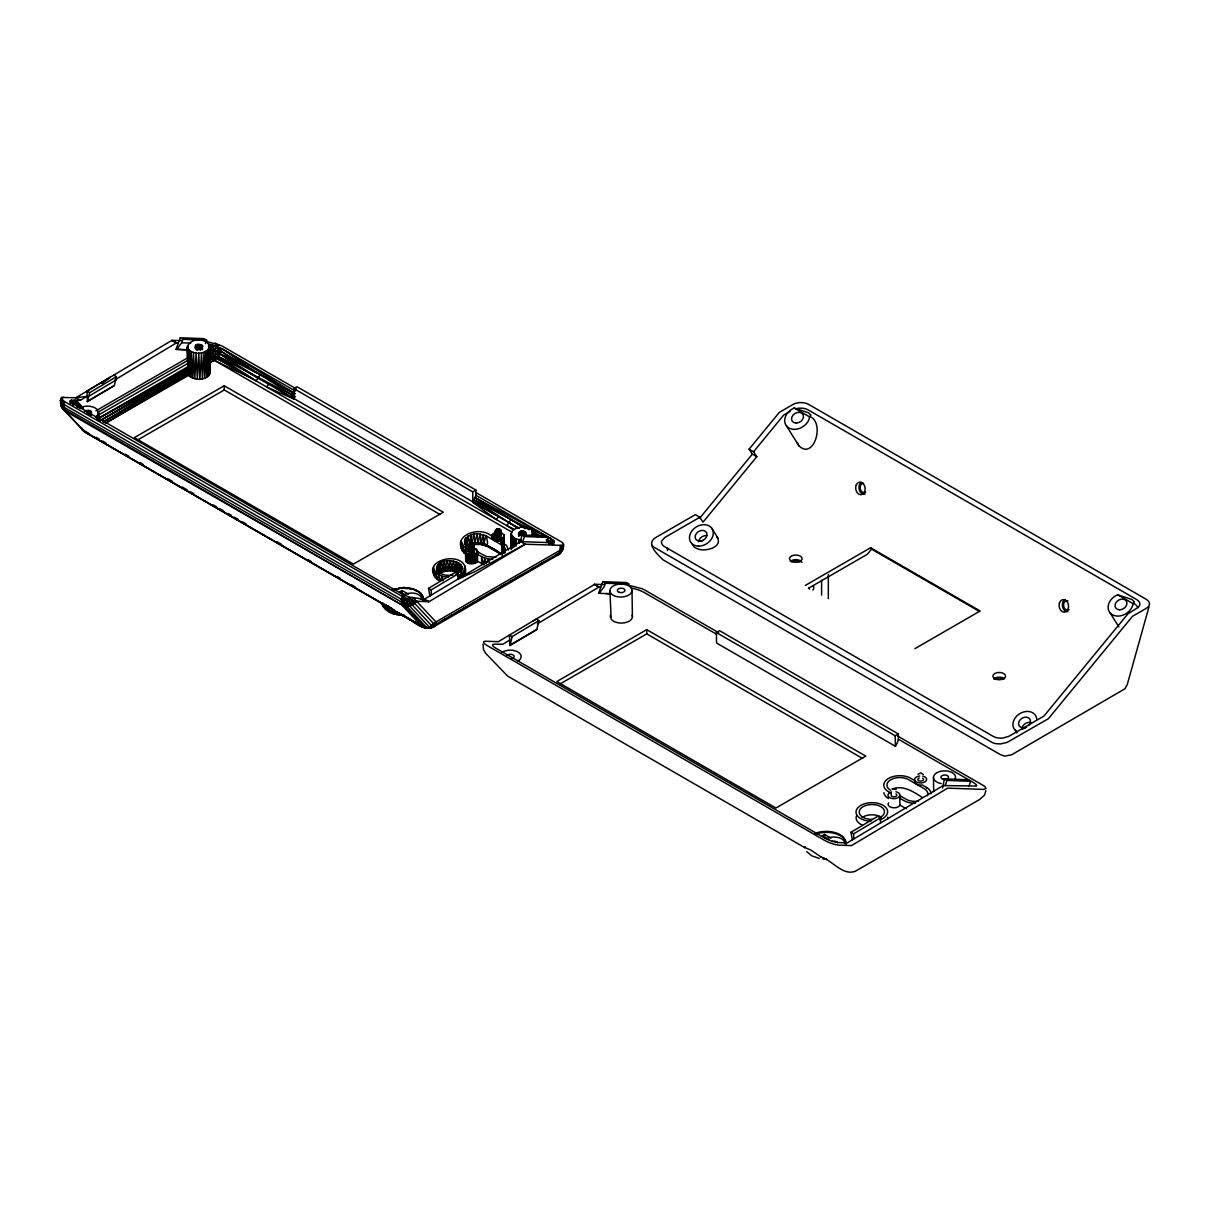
<?xml version="1.0" encoding="UTF-8"?>
<svg xmlns="http://www.w3.org/2000/svg" width="1210" height="1210" viewBox="0 0 1210 1210"><rect width="100%" height="100%" fill="white"/><g stroke="black" fill="none" stroke-linecap="round" stroke-linejoin="round"><path stroke-width="1.5" d="M471.552 544.591C463.248 547.827 474.864 560.578 474.26 547.177C468.966 535.758 463.853 564.026 470.524 544.712C474.774 543.986 470.009 547.888 470.645 544.878C472.808 543.698 474.154 546.708 471.446 546.617C466.863 545.649 473.352 537.376 470.766 534.684L477.088 533.625L486.027 535.712L503.693 546.255L505.387 549.96L504.948 551.881M473.881 545.922L471.598 544.606L474.169 546.708L474.32 551.17L473.034 545.014M499.08 529.889L500.774 531.432L500.925 535.924C504.041 527.106 492.546 527.575 495.435 535.97C501.575 541.853 503.693 527.273 497.023 529.118C495.056 531.145 496.357 529.133 498.202 529.027C502.891 528.467 500.426 542.519 500.819 530.615C498.051 525.73 499.473 533.988 496.72 529.299M500.653 530.691C500.305 541.656 503.239 527.741 497.673 529.965C492.909 528.952 493.877 546.179 496.357 529.436M189.304 350.371L189.199 375.887C194.78 380.742 207.606 380.893 209.92 372.695L209.527 346.71C207.424 337.424 188.76 337.756 187.444 347.346L187.868 373.255L189.199 375.887L187.444 347.346L187.868 373.255L103.334 421.927L188.17 374.329L188.049 348.934C193.161 355.044 206.698 354.908 209.527 346.71L209.663 374.162L209.088 348.329L208.816 375.554L207.984 349.841L207.878 376.476L206.29 351.142L204.687 378.201L204.097 352.155L202.373 378.836L201.556 352.836L199.877 379.138L198.803 353.108L197.336 379.093L196.05 352.987L194.855 378.73L193.434 352.458L192.814 378.125L191.15 351.565L191.029 377.293L189.304 350.371L189.834 376.461M89.737 414.319L89.721 410.644L89.858 414.395L91.491 411.99L91.219 415.166L91.113 411.445L89.721 410.644L85.925 410.689L84.171 412.05M196.746 349.917L196.776 344.578C213.278 344.593 189.32 354.137 196.776 344.578L196.958 349.841M201.934 349.13L201.964 345.349L202.025 348.888M520.33 534.956L520.345 531.402C523.9 529.148 528.921 534.623 523.234 535.455M525.503 535.939L525.533 532.158L525.594 535.697M475.515 492.319L560.306 541.278C566.235 543.547 562.983 551.972 558.899 554.483L432.862 627.324C420.006 632.195 409.782 616.253 398.514 613.077L388.425 606.18L382.39 603.608L85.199 432.197L63.207 409.419L61.06 405.713L60.515 400.344L61.967 397.455L75.822 397.772L87.029 396.32L80.299 400.344L70.483 400.525L70.377 403.716M436.825 571.982C432.076 552.305 477.829 561.773 455.792 574.342M471.129 546.118L471.477 552.879C469.858 550.943 470.614 542.307 474.108 546.315M474.26 547.177L474.229 551.609L474.063 547.117L471.991 545.453L473.791 547.495L473.942 552.017L473.881 545.907M483.002 644.264L483.546 649.634L485.694 653.339L507.686 676.118L804.302 847.348L805.24 846.728M497.552 530.373L498.187 537.195L497.96 530.04L496.765 536.983C494.587 532.566 498.807 529.193 496.75 529.193M197.638 349.675L197.699 344.351L197.865 349.63M503.965 541.959L504.026 534.699L500.199 532.188M521.223 534.714L521.268 531.16L521.389 534.684M516.11 544.515L516.171 539.01C498.55 528.982 536.151 519.271 533.096 536.317M524.883 535.183L524.928 531.704L525.004 535.243M198.606 349.569L198.667 344.26L198.848 349.554M522.206 534.608L522.251 531.084L522.357 534.608M532.355 534.699L532.4 531.069L532.476 534.835M199.574 349.599L199.65 344.336L199.816 349.63M200.497 349.796L200.573 344.548L200.709 349.856M448.547 577.231L442.179 576.353L439.926 581.254C412.262 560.018 472.278 546.164 465.033 575.506L465.154 568.14L465.033 575.506M468.588 547.343L470.796 548.795L470.735 552.819C471.567 532.823 464.458 561.833 470.433 544.999M492.606 537.482L493.423 533.413L495.782 532.309L498.913 533.065L500.97 531.492M497.492 533.111L497.446 537.134L496.826 532.975M523.174 534.654L523.219 531.145L523.325 534.684M524.096 534.85L524.142 531.356L524.233 534.896M90.447 414.652L90.508 410.992M97.148 419.598L97.208 415.862C102.593 406.469 85.199 403.762 79.573 408.345M465.911 547.722L463.687 552.894L463.4 545.831L462.129 550.913L461.827 543.608L461.433 548.78L461.282 541.203L463.4 545.831L465.911 547.722L466.016 554.603C447.473 536.832 479.735 524.111 492.394 536.756L492.228 535.032L492.198 537.679L492.651 534.185C489.748 539.085 495.782 542.05 499.775 541.021L506.43 545.302L508.548 549.93M555.753 555.178L558.899 554.483L560.321 550.111L562.272 549.219L563.179 545.029L560.593 553.121L557.25 555.511L563.089 548.75L563.527 544.485L562.257 548.538L560.321 550.111L435.933 621.925L428.158 627.778L422.744 627.082L397.061 612.063C392.101 614.831 380.439 605.786 382.708 603.941C385.037 612.941 396.139 615.119 404.185 615.179L398.846 614.846L398.514 613.077L385.461 608.675L382.012 603.548L84.156 431.41L61.952 407.452L60.515 400.344L61.196 397.863L63.706 397.319M98.222 419.567L98.312 414.274L98.479 419.431M464.791 543.819L464.882 539.252L470.766 534.684L471.824 544.455L485.225 544.5L472.187 543.608L466.349 546.617C477.118 536.786 492.546 548.448 501.878 554.21M470.841 546.058L469.571 547.933L469.465 552.41C467.589 546.557 470.735 545.801 470.327 544.803L470.524 544.712M470.115 548.659L470.055 552.667L469.525 548.433M497.234 529.027C493.423 529.572 496.024 539.947 495.48 532.264M496.236 532.748L496.176 536.726C492.425 535.122 498.868 528.83 496.372 530.161M512.178 547.374L512.359 536.68L512.647 547.933M468.799 546.512L469.571 547.933L474.834 548.266L477.315 550.384L477.451 561.198L474.834 563.331L468.693 563.452L465.714 561.122L465.941 549.869L469.072 547.994L469.011 552.062L468.739 547.752M470.13 544.016L477.905 543.411L487.282 546.179L481.293 544.137L474.532 543.94L481.293 544.137L487.736 546.088L481.051 544.001L483.41 534.548L483.879 544.47L488.235 545.831L481.444 543.955L472.127 544.001L469.798 544.984L470.645 544.878M503.178 543.804L504.026 534.699L504.298 545.241L504.162 535.576L504.252 544.5L503.935 543.789M477.224 552.138L476.967 561.954L477.224 552.138L477.451 561.198L483.955 564.722L484.832 558.203L477.345 554.331L477.466 551.261L477.345 554.331M492.455 538.722L492.183 535.924L492.319 538.42L492.515 536.771L496.856 538.979L503.33 537.27L503.526 544.787M499.775 541.021L499.836 538.904L498.52 541.142L498.354 539.055L497.733 541.157L496.856 538.979L496.433 541.021L495.435 538.692L495.132 540.688L494.194 538.208L494.013 540.205L493.196 537.558L492.742 539.146L492.515 536.771L492.319 538.42M437.869 572.859L439.366 563.558L440.334 568.912L444.418 571.498L445.416 567.051L444.342 561.243L442.678 567.808L439.638 573.616C445.189 570.107 452.661 570.046 458.454 573.011L458.847 563.013L460.738 572.209C454.612 566.688 443.616 566.84 437.869 572.859L437.309 571.922C442.784 564.813 455.928 564.767 461.509 571.77L461.691 566.265L461.887 569.88M503.693 543.26L503.935 536.453L504.298 545.241M88.678 413.88L88.814 410.432L89.056 414.153M515.899 546.27L516.171 539.01L521.465 539.932M382.753 602.807L383.026 605.257L381.906 603.73L386.398 609.946L381.815 603.427L383.661 607.133M513.66 546.905L514.008 537.996L514.416 546.799M560.245 545.498L559.958 552.622L434.965 624.753L432.862 627.324L434.511 626.296L435.933 621.925L429.777 628.232L421.7 626.296L402.552 605.771L401.342 599.268L404.306 597.604L416.633 601.219L435.933 621.925L434.511 626.296L429.777 628.232L426.071 628.262L404.79 606.633L404.306 597.604L64.569 401.584L61.075 398.529C59.85 402.96 61.075 408.224 65.007 410.901L404.79 606.633L412.534 605.242L416.89 601.234L429.021 601.688L525.17 544.228L562.317 545.377M493.12 539.554L493.196 537.558M503.39 553.061L503.693 546.255L504.207 552.713M533.035 532.672L532.203 535.894M467.514 546.133L468.149 535.879L470.13 543.759L466.44 546.239L468.315 544.606L466.773 544.016L466.137 537.452L465.623 545.196L466.44 545.982L468.149 535.879M500.849 531.901L500.637 536.332C500.471 533.081 500.214 527.787 497.824 530.434M464.519 571.211L464.776 565.826L465.215 573.343L464.08 568.186M500.97 543.351L501.227 538.526L501.333 542.292M87.634 414.047L87.831 410.371L87.952 413.835M433.74 566.719L433.649 573.691M465.472 551.609L465.714 561.122L465.941 549.869L465.744 559.64M496.418 529.738C493.423 532.007 501.031 533.368 500.592 530.222M466.168 558.929L466.44 554.014M504.661 552.788L504.948 548.039L505.145 552.819M512.027 532.173L214.488 360.399L208.952 354.56L212.567 344.986L208.937 344.23C232.804 365.42 262.056 380.379 290.082 396.32L495.011 514.643M496.856 538.979L496.947 541.097M518.47 543.305L518.712 539.675L518.984 543.351M462.628 577.472L462.961 572.602L464.534 570.455L464.111 575.809M546.814 539.463L550.021 541.233L551.563 543.955L553.363 543.698L553.575 540.598L550.747 538.51L475.863 495.268L475.863 490.02L297.04 386.761L293.909 388.637L294.06 399.103L266.563 386.928L268.877 384.084M492.394 538.586L492.515 536.771M520.33 542.186L521.843 534.971L545.529 535.833L548.221 537.391L546.33 542.579M942.681 787.982L944.329 778.892L968.015 779.754L970.692 781.312L968.817 786.5M65.007 410.901L63.601 406.999L64.569 401.584M428.158 627.778L431.683 626.901L433.997 624.073L414.864 603.548L401.342 599.268L63.797 404.382L60.515 400.344L61.967 397.455M467.483 553.893L466.757 562.468L465.805 552.471L466.107 561.818L466.485 553.242L471.643 554.74L476.634 552.955L476.468 562.438L475.711 553.666L474.834 563.331L474.517 554.225L473.685 563.663L473.14 554.588L472.445 563.845L471.643 554.74L471.144 563.875L470.145 554.664L469.873 563.739L468.739 554.377L468.693 563.452L467.483 553.893L467.635 563.013M473.488 552.365L473.367 547.827L471.703 545.68L473.488 552.365L474.139 547.586M500.199 536.68L500.078 532.128L498.414 529.995L500.199 536.68L500.562 532.294M562.272 549.219L563.361 543.774M469.677 545.846L470.009 544.984M501.802 544.606L502.407 537.981L502.831 543.441M404.79 606.633L64.024 409.222L61.937 407.377L61.634 399.421L60.787 400.646M404.2 600.145L406.802 598.693L407.316 606.845L426.464 627.355L426.071 628.262L432.983 626.946L429.111 626.886L409.963 606.361L401.569 604.108M407.8 605.908L416.784 601.4L414.259 601.113L412.534 605.242L401.145 601.869L63.601 406.999L60.5 403.444M501.832 553.968L486.163 544.666L481.005 542.866L480.355 533.837L477.829 543.819L474.169 543.426M985.847 790.644L984.592 795L979.737 799.432L855.349 871.245C842.493 876.116 832.268 860.174 821 856.998M389.257 611.882L387.941 609.689L388.425 606.18M502.301 554.982L483.879 544.47L478.056 542.534L477.088 533.625L474.804 543.804L472.006 544.288C483.183 540.386 492.909 550.036 502.029 554.634M393.462 613.667L390.754 607.632L387.941 609.689L384.251 606.86L384.659 604.213M553.575 540.598L551.563 543.955L553.575 540.598L553.983 542.095L552.305 542.715L520.693 541.641L424.544 599.086L409.993 597.392L402.053 594.049L70.452 402.022M551.563 543.955L552.425 539.599L550.021 541.233L548.795 543.955M210.691 344.548L208.77 348.026L210.57 356.92L218.541 356.738L233.545 363.681M458.454 573.011L454.325 567.233L453.644 560.986L450.332 570.893L445.416 567.051L447.382 560.699L448.381 566.703L453.311 571.211L456.457 561.803L456.079 571.937L451.406 566.764L450.543 560.608L447.307 570.984L442.678 567.808L441.605 562.226L439.487 571.241L437.748 565.176L437.309 571.922L436.87 566.976L436.795 572.043M464.595 544.031L464.882 539.252L465.623 545.196L466.773 544.016M520.466 534.896L520.345 531.402L518.576 533.928L522.251 535.531M563.089 548.75L559.988 553.076L560.563 552.214M73.553 405.335L71.057 402.733L71.677 400.238L79.225 407.967M498.55 516.685L496.236 519.514L472.898 502.362L475.954 495.283M497.007 529.526L497.991 529.314M208.952 354.56L210.888 355.347L215.561 348.661L215.077 345.712L212.431 347.209L208.407 345.984L212.567 344.986L222.141 348.798L218.541 356.738L208.044 364.119M525.821 528.105L486.163 505.205L475.258 497.673L550.747 538.51L550.021 541.233L546.224 539.887L547.948 542.594M473.942 546.285L471.477 547.752L468.86 546.421M472.55 545.604L474.184 546.754L473.367 547.827M499.76 530.192L499.08 529.057M500.88 531.024L498.202 532.627L495.51 530.827M402.113 596.47L401.342 599.268L403.943 602.792M1148.94 607.012L1127.221 684.709L1124.922 688.792L1011.681 754.753L1004.799 756.144L1000.549 754.707L663.004 559.822C657.68 554.513 645.505 543.714 655.442 537.724L695.311 514.643L699.773 517.23L703.04 522.145L756.81 456.684L753.543 451.784L749.081 449.197L779.3 412.398L793.019 404.473A12.69 7.336 0 0 1 793.427 404.261A11.056 6.383 0 0 1 808.719 404.442L1146.263 599.328A11.056 6.383 0 0 1 1146.596 608.161A12.66 7.305 0 0 1 1146.218 608.388L1132.484 616.313L1048.404 718.679L1007.204 742.365L1000.594 743.938L995.588 743.636A9.892 5.717 0 0 1 991.867 742.274L654.338 547.404A9.892 5.717 0 0 1 651.993 545.256M486.178 544.923L483.773 543.592L486.027 535.712C492.364 556.842 476.649 535.38 468.119 545.559M426.071 628.262L400.117 613.999L388.47 610.702M487.615 562.317L488.643 559.096L492.742 559.368M553.363 543.698L554.104 541.445M294.892 393.946L231.76 358.326L221.43 351.52L220.023 347.693L216.484 354.333L208.211 361.714M393.613 609.568L392.827 611.821L396.32 613.455L398.514 613.077L421.7 626.296L397.455 612.366L392.827 611.821L397.863 612.638L421.7 626.296M187.414 349.947L176.085 349.312L180.275 337.772L203.961 338.634L206.653 340.176L205.398 343.64M176.478 349.539L181.712 342.778L182.967 339.314L206.653 340.176M522.644 541.717L524.535 536.514L548.221 537.391M602.761 581.692L605.454 583.235L629.139 584.097L626.447 582.555L602.761 581.692L598.572 593.233L609.9 593.868M605.454 583.235L604.198 586.699L598.965 593.46M945.131 785.638L947.022 780.435L970.692 781.312M86.954 391.148L87.498 401.614L89.631 392.69L86.954 391.148L171.986 340.312L181.213 340.645M87.498 401.614L114.33 385.582L116.447 376.673L113.77 375.115M509.985 645.535L512.117 636.611L509.425 635.068L509.985 645.535L536.817 629.502L538.934 620.594L536.257 619.036L498.308 641.693L485.845 641.239A11.056 2.647 20 0 0 487.055 645.505L824.6 840.39A11.056 2.647 20 0 0 839.12 845.14L851.507 845.609L947.657 788.134L983.881 789.419L986.014 788.406L985.152 786.863A9.877 2.36 20 0 0 982.792 785.199L898.001 736.24M458.817 578.849L460.541 574.463L462.961 572.602L463.627 575.93M409.963 606.361L410.719 602.535L409.434 599.661L407.528 600.826M559.988 553.076L562.771 548.206M61.06 405.713L61.952 407.452L63.601 406.999M468.678 546.466L469.661 545.12M61.831 402.476L62.829 400.465L63.797 404.382L61.559 405.123M220.023 347.693L218.133 351.445L214.397 351.218L208.77 348.026L212.431 347.209M918.057 774.309L920.75 772.812L923.306 774.536M214.397 351.218L218.541 356.738L255.976 380.802L258.29 377.959L260.029 374.646L220.19 354.243L212.794 353.532L209.935 351.581M513.554 529.103L506.839 525.639L510.892 519.483L474.244 500.078L480.884 506.476L518.788 528.362M401.145 601.869L404.306 605.045L410.719 602.535L412.05 600.432L416.694 601.34M469.011 550.384L468.603 546.92M699.683 517.351L665.47 537.104A14.444 8.349 0 0 0 664.668 537.603L661.779 540.84A10.633 6.141 0 0 0 664.577 546.648L993.183 736.361A10.633 6.141 0 0 0 1003.256 737.979L1008.837 736.315A14.46 8.349 0 0 0 1009.73 735.846L1043.928 716.093L1128.007 613.742L1137.823 607.617A10.633 6.141 0 0 0 1136.795 599.631L808.204 409.918A10.633 6.141 0 0 0 797.012 408.496M753.543 451.784L783.762 414.985L790.145 411.339M699.773 518.107L752.333 454.113L749.081 449.197M805.331 585.428L870.595 547.752L871.518 549.143L867.237 554.346L808.492 588.257M81.418 427.584L82.34 429.943L85.199 432.197L382.027 603.245L382.345 604.592M495.571 530.388L497.144 529.314M469.843 545.09L470.705 544.666M219.176 348.404L217.634 346.65L215.561 348.661L211.432 349.539L214.397 356.784L248.897 376.718M382.012 603.548L384.251 606.86L386.383 605.03L387.941 609.689M95.439 417.238L97.208 415.862L97.42 419.446M408.224 598.39L412.489 597.317L415.302 599.434M102.169 383.449L110.367 377.354M473.866 547.979L470.796 548.795M809.626 416.921L810.897 415.121L808.613 412.791L794.184 408.012A13.28 10.361 -32.1 0 0 784.761 421.882A13.28 10.361 -32.1 0 0 797.209 429.066A13.28 10.361 -32.1 0 0 809.626 416.921L794.184 408.012M1133.074 603.669L1134.36 601.869L1132.061 599.54L1117.647 594.76A13.28 10.361 -32.1 0 0 1108.209 608.63A13.28 10.361 -32.1 0 0 1120.672 615.814A13.28 10.361 -32.1 0 0 1133.074 603.669L1117.647 594.76M466.394 546.512L468.3 544.878M1023.161 729.01L1026.624 727.165M402.37 595.849C408.103 591.705 420.324 591.539 422.366 599.646M509.516 640.241L502.785 644.264L494.164 644.159A10.633 2.541 20 0 0 495.934 648.258L824.539 837.97A10.633 2.541 20 0 0 837.622 842.462L847.03 843.007L943.18 785.562L976.47 786.016A10.633 2.541 20 0 0 973.233 782.431L898.349 739.189L898.349 733.925L719.527 630.682L716.396 632.558L716.547 643.024L895.385 746.283A11.072 6.383 -60 0 0 898.349 739.189L898.44 739.204M110.367 377.127L75.822 397.772L80.299 400.344M89.631 392.69L116.447 376.673M114.844 379.94L176.448 342.884L178.384 342.959M89.676 395.761L116.493 379.728M87.105 401.387L114.33 385.582M103.198 421.851L187.852 371.319L187.535 345.712L188.155 362.002M480.884 506.476L472.898 502.362L472.732 491.88L475.863 490.02M408.587 594.246L402.083 590.48L399.844 591.826L404.73 594.639M429.989 596.5L428.506 588.347L455.338 572.33L458.015 573.873L458.091 579.045L474.864 571.649L525.17 544.228L520.693 541.641M431.274 595.063L431.199 589.89L458.015 573.873M537.331 623.861L598.799 587.137L594.458 584.233L603.699 584.566M594.322 584.551L532.854 621.048M512.117 636.611L538.934 620.594M598.799 587.137L600.871 586.88M509.591 645.308L536.817 629.502M895.385 746.283L895.218 735.801L898.349 733.925M831.073 838.152L824.57 834.401L822.331 835.747L828.835 839.498M852.475 840.421L850.993 832.268L877.825 816.251L880.502 817.794L880.577 822.966M853.761 838.984L853.685 833.811L880.502 817.794M188.427 369.247L99.764 420.868L187.671 368.732L98.207 418.615M469.994 544.666L467.862 545.907L472.187 543.608L477.95 543.033M95.923 410.78L188.745 357.192M97.829 412.323L187.384 360.625M98.6 414.954L188.17 363.242M98.222 418.494L187.777 366.781M224.228 385.748L134.355 437.627L353.426 564.102L443.299 512.223L224.228 385.748L224.304 389.953L440.092 514.537M137.683 439.956L224.304 389.953M434.042 625.555L437.324 623.664M442.225 620.821L445.507 618.945M448.774 617.055L452.056 615.164M456.957 612.32L460.239 610.43M463.506 608.539L466.773 606.649M471.688 603.82L474.955 601.93M478.237 600.039L483.153 597.211M486.42 595.32L489.687 593.429M501.152 586.805L506.052 583.976M509.334 582.086L512.601 580.195M515.883 578.304L520.784 575.476M530.615 569.804L533.882 567.913M538.798 565.07L543.698 562.242M646.715 629.669L556.842 681.548L775.913 808.023L865.785 756.144L646.715 629.669L646.775 633.874L862.579 758.458M560.169 683.877L646.775 633.874M914.866 648.681L980.13 611.005L870.595 547.752M98.297 418.539L188.881 367.507M101.474 420.021L187.852 371.319M60.515 400.344L61.634 399.739M209.118 360.671L212.461 358.916L216.59 358.841L224.168 362.44L513.902 529.723M457.41 575.93L460.541 574.463L461.857 577.548M209.481 362.637L214.488 360.399L252.436 378.76M385.461 608.675L392.766 613.425L402.022 614.786L423.999 627.476L431.698 627.869L428.098 628.081M701.286 541.248L703.176 540.416M296.148 388.758L221.717 345.818L207.061 341.598M407.982 598.269L409.993 597.392M496.886 529.814C494.935 533.61 502.059 528.135 500.577 530.237M410.719 602.535L414.259 601.113M392.252 589.724L403.822 587.47L412.807 588.726L420.536 592.9L423.349 597.982L420.536 592.9L412.807 588.726L411.854 589.376L403.822 587.47L393.673 590.208L394.823 588.726L397.984 589.028L399.194 587.788L407.346 588.605L408.436 587.788L417.647 590.783L422.471 595.335L423.092 597.695M458.953 570.681L460.269 570.182L460.617 564.525L461.509 571.77M456.578 569.471L458.393 568.806L456.457 561.803M496.539 529.405L498.263 528.906M892.541 788.799L896.156 789.48L895.521 788.935M388.788 611.443L396.729 614.514L402.022 614.786L392.766 613.425M428.174 628.308L429.081 628.005M470.191 545.498C465.2 546.436 477.587 548.599 472.006 545.271M470.13 543.759L472.172 543.108L473.821 533.913L475.061 542.625L480.96 543.351M892.027 789.086C902.736 784.7 913.399 791.597 921.99 797.299M216.62 345.47L219.297 344.699M63.207 409.419L64.024 409.222M474.532 543.94L480.325 543.608L474.35 543.774L477.753 543.623M452.888 575.113C447.186 575.96 438.927 575.158 436.765 568.836L436.901 572.118M496.009 557.22L486.42 556.585L477.542 551.805M474.804 543.804L481.051 544.001L486.586 545.907M475.061 542.625L483.773 543.592M86.454 432.59L87.891 432.56M433.951 624.723L434.965 624.753M181.712 342.778L190.817 343.111M176.085 349.312L188.836 349.781M605.862 593.49L611.322 593.702M822.906 858.964L826.672 859.1M422.744 627.082L423.939 627.158M290.082 396.32L295.421 396.835L218.541 356.738L224.168 362.44M629.548 585.519L641.784 588.62A9.877 2.36 20 0 1 645.263 590.314L718.634 632.679M71.057 402.733L70.059 401.145M804.877 847.529L810.912 850.101L819.548 855.984A23.701 23.232 75.5 0 0 820.985 857.043M631.423 588.151L635.053 588.892A10.633 2.541 20 0 1 644.627 592.718L716.26 634.07M478.056 542.534L486.223 545.165M819.215 858.434L811.744 855.803L806.798 851.643M499.533 529.314L498.777 529.148M473.019 545.755L471.673 545.075M420.278 598.95L429.021 601.688L424.544 599.086M214.76 343.065L217.074 343.837M480.975 543.108L486.359 545.589M231.76 358.326L220.19 354.243L258.29 377.959M60.621 402.219L61.438 402.537M210.888 355.347L214.397 356.784M822.603 857.92L824.509 858.707M486.163 505.205L474.244 500.078L517.063 527.726M809.792 416.482C825.326 422.698 813.725 460.632 798.887 445.779L786.47 425.89M550.747 538.51L514.432 521.525L475.258 497.673M82.34 429.943L85.199 432.197M472.369 544.742L473.549 546.028M509.153 522.796L519.06 528.089M294.832 393.552L256.505 372.604L222.141 348.798L295.406 391.087M517.971 523.567L529.193 529.753M532.4 531.523L542.004 536.817M752.333 454.113L756.81 456.684M871.518 549.143L979.404 611.428M293.909 388.637L472.732 491.88M716.396 632.558L895.218 735.801M532.097 531.719L539.947 536.257M180.275 337.772L182.967 339.314M521.843 534.971L524.535 536.514M944.329 778.892L947.022 780.435M594.322 584.309L598.784 586.895M493.014 548.584L496.206 550.429M900.028 795.726L906.275 799.341A12.644 7.426 -0.9 0 0 918.496 801.141M891.21 793.276L888.397 791.642A15.806 9.287 -0.9 0 1 888.397 778.514A15.806 9.287 -0.9 0 1 910.752 778.287L914.881 780.677A6.005 3.524 -0.9 0 0 916.439 784.08A6.005 3.524 -0.9 0 0 922.262 784.942L926.391 787.332A15.806 9.287 -0.9 0 1 931.034 793.851M899.726 796.422A6.005 3.524 -0.9 0 1 899.832 798.252L904.052 800.687A15.806 9.287 -0.9 0 0 915.229 803.289M888.654 802.85A6.005 3.464 0 0 0 892.118 807.599A6.005 3.464 0 0 0 899.938 805.119L904.157 807.554A15.806 9.12 0 0 0 906.441 808.643M428.506 588.347L431.199 589.89M850.993 832.268L853.685 833.811M96.044 437.264L99.296 439.154M102.547 441.03L105.814 442.905M125.356 454.204L128.623 456.079M140.027 462.659L143.279 464.549M167.721 478.646L172.607 481.474M182.377 487.116L187.263 489.929M190.53 491.82L193.781 493.695M213.338 504.978L216.59 506.869M219.842 508.745L223.109 510.635M227.994 513.448L231.246 515.324M234.513 517.214L237.765 519.09M242.65 521.918L245.917 523.794M276.863 541.672L281.748 544.485M307.824 559.534L311.076 561.41M337.136 576.459L340.403 578.35M351.808 584.929L355.059 586.805M404.306 605.045L407.316 606.845M252.966 370.562L221.43 351.52L218.133 351.445L217.634 346.65M275.956 388.168L294.06 399.103M222.141 348.798L294.847 393.447M561.606 550.762L560.321 550.111L561.395 545.498L562.257 548.538L563.361 546.723L562.665 542.942M260.029 374.646L293.879 395.867M510.892 519.483L525.11 528.664M533.005 533.761L537.739 536.817M1134.466 603.775L1135.252 604.289M510.363 527.681L513.479 529.814M500.199 534.321L500.38 531.78M468.149 546.391L466.137 544.878L464.443 541.173M81.161 428.204L89.389 434.435M382.572 605.197L385.355 608.978M82.734 407.997L74.718 400.162L81.372 408.572M1135.827 604.773L1138.02 607.601M716.789 536.892C724.185 546.996 704.674 552.425 697.338 548.69A11.208 6.474 0 0 1 693.859 546.723L691.817 543.29M291.837 393.008L294.227 395.549M412.534 605.242L431.683 625.767M76.033 400.192L83.324 408.012M495.45 532.067L495.722 536.378L495.283 531.659M73.477 400.162L80.752 408.572M383.237 606.301L384.765 608.448M77.243 407.15L71.677 400.238L70.558 402.673L70.483 400.525M557.235 553.817L558.097 554.891M1016.808 732.957L1015.417 729.902M396.729 614.514L396.32 613.455M208.71 369.867L209.92 372.695L209.254 345.092L209.602 371.243L208.755 352.791M382.163 603.578L384.251 606.86L383.373 603.76M711.646 528.044L718.105 538.299M1109.933 612.638L1118.887 626.931M382.284 603.593L384.251 606.86M798.887 445.779L797.193 442.421M415.363 589.648L415.892 590.767M498.263 530.025L498.913 537.119L498.202 533.141M471.567 545.71L472.218 552.804L471.507 548.826M553.681 544.228L553.363 542.488M400.404 615.028L400.117 613.999M477.239 552.501L477.481 553.242L477.315 550.384M483.955 564.722L481.565 556.766L481.671 563.633M609.931 591.266L611.171 619.202A11.072 6.383 0 0 0 624.859 622.742A11.072 6.383 0 0 0 632.089 615.164M475.969 548.841L476.74 551.805M486.133 563.724L484.832 558.203L488.643 559.096L489.415 562.635M404.427 595.275L404.7 596.56M498.913 533.065L499.609 536.953L499.564 532.899M472.202 548.75L472.898 552.637L472.868 548.584M442.936 580.845L442.179 576.353L436.281 573.358L433.619 569.048L433.982 575.854L434.481 571.302L435.192 577.911L436.281 573.358L437.218 579.756L438.912 575.083L439.926 581.254M503.042 553.091L501.681 544.742L501.817 553.711M552.425 539.599L552.607 540.915M473.685 547.464L473.942 550.338M473.942 546.375L474.229 550.747L474.184 546.754M667.33 547.918L667.481 550.535M519.68 535.259L519.559 531.765L519.559 535.319M516.171 539.01L516.352 544.606M495.314 531.235L495.435 535.107M441.726 569.895L441.801 572.39M519.06 535.712L518.954 532.234L518.984 535.788M195.385 345.41L195.491 348.904M187.444 347.346L188.17 374.329L105.361 423.288L188.684 375.281L188.049 348.934M518.576 532.763L518.667 536.242M514.008 537.996L514.174 545.453M511.633 548.387L511.316 535.168L511.361 547.676M88.814 410.432L88.89 414.032M86.848 410.462L86.923 414.107M511.255 547.918L510.968 533.549L511.24 549.521M202.403 349.418L202.342 345.878L202.342 349.645M933.454 777.47L933.697 791.673M899.832 798.252L899.938 805.119M824.57 834.401L824.615 837.577M632.013 590.631A11.072 6.504 -0.9 0 1 615.119 596.122A11.072 6.504 -0.9 0 1 615.724 584.869A11.072 6.504 -0.9 0 1 632.013 590.631L632.406 616.616M552.305 542.715L552.335 544.561M502.407 537.981L502.513 544.288M475.711 553.666L475.848 562.862M460.541 574.463L460.586 577.442M402.083 590.48L402.128 593.656M206.29 351.142L206.683 377.293M503.935 536.453L504.041 544.394M91.113 411.445L91.158 415.136M610.339 615.24L610.354 617.176M98.766 419.658L98.675 412.565L98.751 420.127M477.466 551.261L477.481 553.787M492.228 535.032L492.243 537.21M518.712 539.675L518.727 543.351M828.321 574.493L828.321 598.648M821.605 580.225L821.605 595.093M809.566 589.088A4.749 2.738 60 0 1 808.749 588.241M813.332 585.595A4.749 2.738 60 0 1 812.802 589.951M791.703 561.939A4.749 2.738 0 0 1 799.916 561.939M865.619 492.137A4.749 3.539 82.4 0 1 860.31 489.037A4.749 3.539 82.4 0 1 863.562 483.244M995.119 679.385A4.749 2.738 0 0 1 1003.332 679.385M1069.05 609.583A4.749 3.539 82.4 0 1 1063.62 605.862A4.749 3.539 82.4 0 1 1067.901 600.886M832.102 841.479A3.796 2.223 -0.9 0 1 837.668 842.78M826.793 838.56A11.072 6.504 -0.9 0 1 838.651 837.638A11.072 6.504 -0.9 0 1 844.852 843.567M507.035 655.442A3.796 2.223 -0.9 0 1 513.327 655.124A3.796 2.223 -0.9 0 1 511.301 658.663M502.059 652.266A11.072 6.504 -0.9 0 1 517.82 651.903A11.072 6.504 -0.9 0 1 517.925 661.159M816.16 834.129A19.602 11.51 -0.9 0 1 836.428 833.932A19.602 11.51 -0.9 0 1 845.866 844.383M814.663 833.584A19.602 11.313 0 0 1 836.564 833.07A19.602 11.313 0 0 1 845.609 844.58M862.125 817.536A12.644 7.305 0 0 1 880.941 816.932M862.412 825.175A15.806 9.12 0 0 1 856.695 815.464M887.701 817.264A15.806 9.12 0 0 1 887.52 819.427M888.503 798.524A15.806 9.12 0 0 1 883.92 792.701M926.421 787.695A6.005 3.464 0 0 1 926.739 788.421M941.198 783.581A11.072 6.504 -0.9 0 1 934.075 775.308A11.072 6.504 -0.9 0 1 948.534 771.254A11.072 6.504 -0.9 0 1 954.69 779.815M871.019 821.212A15.806 9.287 -0.9 0 1 857.164 808.628A15.806 9.287 -0.9 0 1 882.135 804.786A15.806 9.287 -0.9 0 1 879.897 819.851M895.975 791.794A6.005 3.524 -0.9 0 1 898.833 797.133A6.005 3.524 -0.9 0 1 889.274 797.405A6.005 3.524 -0.9 0 1 891.558 791.915M922.685 776.109A6.005 3.524 -0.9 0 1 925.242 781.675A6.005 3.524 -0.9 0 1 915.425 781.236A6.005 3.524 -0.9 0 1 919.706 775.973M927.435 795.802A12.644 7.426 -0.9 0 0 924.168 788.663L908.513 779.633A12.644 7.426 -0.9 0 0 890.636 779.8A12.644 7.426 -0.9 0 0 890.636 790.311M804.771 847.681A23.701 4.583 -52 0 1 804.453 847.514M872.244 819.351A12.644 7.426 -0.9 0 1 859.569 810.292A12.644 7.426 -0.9 0 1 878.052 805.406A12.644 7.426 -0.9 0 1 880.789 817.098M895.975 793.926A2.843 1.664 -0.9 0 1 896.141 796.18A2.843 1.664 -0.9 0 1 892.33 796.513A2.843 1.664 -0.9 0 1 891.498 794.304M922.685 778.242A2.843 1.664 -0.9 0 1 922.489 780.692A2.843 1.664 -0.9 0 1 918.345 780.42A2.843 1.664 -0.9 0 1 919.252 778M993.682 679.022A6.322 3.645 0 0 1 1004.618 678.855M790.327 561.5A6.322 3.645 0 0 1 796.619 559.701A6.322 3.645 0 0 1 801.912 562.363M1017.504 731.853A12.644 9.877 -32.1 0 1 1019.425 713.885A12.644 9.877 -32.1 0 1 1036.743 719.466M1026.443 727.074A6.322 4.931 -32.1 0 1 1018.578 723.535A6.322 4.931 -32.1 0 1 1026.715 717.182A6.322 4.931 -32.1 0 1 1029.014 725.062M698.609 541.656A6.322 4.931 -32.1 0 1 706.912 535.682M1022.087 729.494A6.322 4.931 -32.1 0 1 1024.961 723.807A6.322 4.931 -32.1 0 1 1031.465 722.748M1067.87 611.685A6.322 4.719 82.4 0 1 1062.577 606.709A6.322 4.719 82.4 0 1 1065.208 599.464M865.135 494.103A6.322 4.719 82.4 0 1 859.403 490.171A6.322 4.719 82.4 0 1 861.172 482.397M201.359 344.895L201.314 348.374L201.359 344.895M176.448 342.884L171.835 340.403L176.297 342.974M196.111 348.435L195.99 344.941L195.99 348.51M619.263 592.371A3.796 2.223 -0.9 0 0 624.95 590.374A3.796 2.223 -0.9 0 0 619.263 588.499A3.796 2.223 -0.9 0 0 619.263 592.371M942.832 779.179A3.796 2.223 -0.9 0 0 948.519 777.183A3.796 2.223 -0.9 0 0 942.832 775.323A3.796 2.223 -0.9 0 0 942.832 779.179M1119.794 609.81A6.322 4.931 -32.1 0 0 1126.631 601.657A6.322 4.931 -32.1 0 0 1116.497 601.869A6.322 4.931 -32.1 0 0 1119.794 609.81M796.331 423.061A6.322 4.931 -32.1 0 0 803.168 414.909A6.322 4.931 -32.1 0 0 793.034 415.121A6.322 4.931 -32.1 0 0 796.331 423.061M698.518 546.118A12.644 9.877 -32.1 0 0 712.826 530.222A12.644 9.877 -32.1 0 0 692.77 529.844A12.644 9.877 -32.1 0 0 698.518 546.118M699.909 541.097A6.322 4.931 -32.1 0 0 706.731 532.944A6.322 4.931 -32.1 0 0 696.612 533.156A6.322 4.931 -32.1 0 0 699.909 541.097M1059.385 603.125A6.322 4.719 82.4 0 0 1064.558 612.139A6.322 4.719 82.4 0 0 1067.522 602.293A6.322 4.719 82.4 0 0 1059.385 603.125M856.196 485.074A6.322 4.719 82.4 0 0 860.597 494.708A6.322 4.719 82.4 0 0 864.409 485.452A6.322 4.719 82.4 0 0 856.196 485.074M994.877 678.765A6.322 3.645 0 0 0 1005.374 676.965A6.322 3.645 0 0 0 997.433 672.609A6.322 3.645 0 0 0 994.877 678.765M791.355 561.258A6.322 3.645 0 0 0 801.928 559.595A6.322 3.645 0 0 0 794.153 555.148A6.322 3.645 0 0 0 791.355 561.258"/></g></svg>
